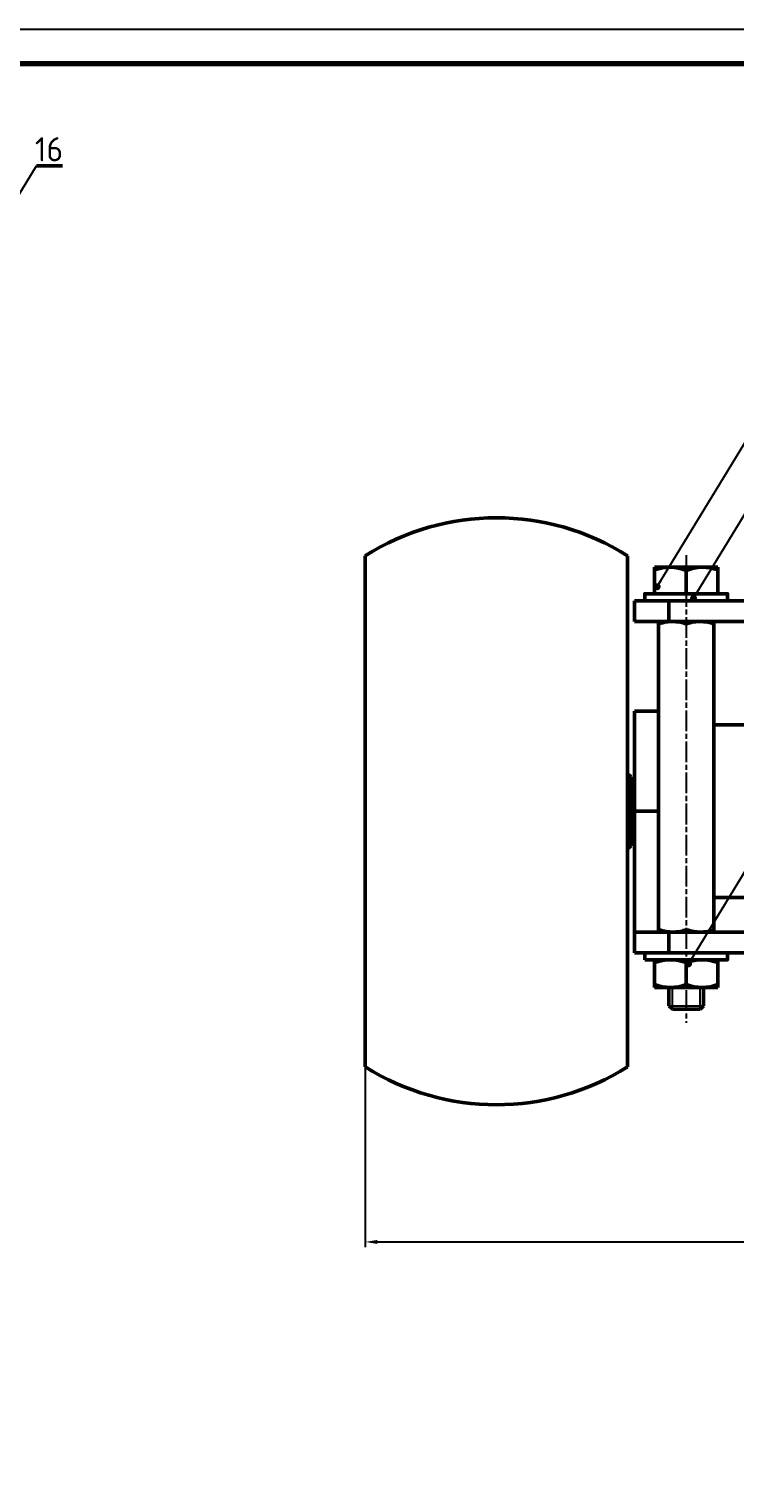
# Model space of a CAD drawing. Header units: millimetres. Extents: x -10 to 1179, y 16 to 857.
# Drawn here: x 568 to 772.6, y 436.1 to 856.6 of the extents above; entities that cross this region are included whole.
import ezdxf

# ---------------------------------------------------------------- set-up
doc = ezdxf.new("R2010")
doc.units = ezdxf.units.MM
doc.header["$LTSCALE"] = 0.25
doc.linetypes.add('ACAD_ISO08W100', pattern=[36, 24, -3, 6, -3])
for name, color, linetype, lineweight in [('Duong_dam', 1, 'Continuous', 50), ('Duong_manh', 5, 'Continuous', 25), ('Duong_tam', 110, 'ACAD_ISO08W100', 25), ('Khung_ten', 191, 'Continuous', 70)]:
    doc.layers.add(name, color=color, linetype=linetype, lineweight=lineweight)
doc.layers.add('Khung_bao', color=8, linetype='Continuous', lineweight=25, plot=False)
doc.styles.get("Standard").update_dxf_attribs({"font": 'tcvn+7284-2003i.ttf', "width": 0.76, "height": 3.5})
doc.styles.add('TCVN', font='tcvn+7284-2003i.ttf', dxfattribs={"height": 7})
doc.dimstyles.new('ISO-25-copy', dxfattribs={"dimtxt": 3.5, "dimasz": 3.5, "dimexe": 1.5, "dimexo": 0, "dimtad": 1, "dimtoh": 1, "dimtxsty": 'Standard', "dimcen": 5, "dimadec": 0, "dimazin": 0, "dimtfac": 1, "dimtmove": 0, "dimatfit": 3, "dimfxl": 1, "dimarcsym": 0})

# ---------------------------------------------------------------- blocks, each defined once
blk = doc.blocks.new('*D119')
at = {"layer": 'Defpoints', "color": 0, "transparency": 16777216}
for p in [(665.46, 556.08), (1101.46, 556.08), (1101.46, 505.36)]:
    blk.add_point(p, dxfattribs=at)
at = {"layer": 'Duong_manh', "color": 0, "linetype": 'Continuous', "lineweight": -2, "transparency": 16777216}
for p, q in [((665.46, 556.08), (665.46, 503.86)), ((1101.46, 556.08), (1101.46, 503.86)), ((668.96, 505.36), (1097.96, 505.36))]:
    blk.add_line(p, q, dxfattribs=at)
at = {"layer": 'Duong_manh', "color": 0, "transparency": 16777216}
for points in [[(668.96, 505.94), (668.96, 504.78), (665.46, 505.36)], [(1097.96, 505.94), (1097.96, 504.78), (1101.46, 505.36)]]:
    blk.add_solid(points, dxfattribs=at)
at = {"layer": 'Duong_manh', "color": 0, "transparency": 16777216, "insert": (870.6, 507.73), "char_height": 3.5, "attachment_point": 5}
blk.add_mtext('218', dxfattribs=at)
blk = doc.blocks.new('_Dot')
at = {"color": 0, "linetype": 'ByBlock', "lineweight": -2}
blk.add_line((-0.5, 0), (-1, 0), dxfattribs=at)
at = {"color": 0, "linetype": 'ByBlock', "const_width": 0.5}
blk.add_lwpolyline([(-0.25, 0, 1), (0.25, 0, 1)], format="xyb", close=True, dxfattribs=at)

msp = doc.modelspace()

# ---------------------------------------------------------------- linework, layer by layer
at = {"layer": 'Duong_dam'}
for p, q in [((577.723, 817.025), (570.171, 817.025)), ((665.455, 704.076), (665.455, 556.077)), ((741.455, 630.077), (741.455, 704.076)), ((749.29, 700.777), (767.623, 700.777)), ((749.29, 700.777), (749.29, 693.077)), ((758.457, 693.077), (758.457, 699.833)), ((767.623, 693.077), (767.623, 700.777)), ((767.623, 693.077), (749.29, 693.077)), ((743.455, 659.077), (750.455, 659.077)), ((789.455, 655.077), (766.455, 655.077)), ((741.455, 630.077), (741.455, 556.077)), ((743.455, 630.077), (750.455, 630.077)), ((789.455, 605.077), (766.455, 605.077)), ((743.455, 595.077), (847.97, 595.077)), ((748.387, 589.077), (747.637, 589.077)), ((748.387, 589.077), (768.523, 589.077)), ((768.523, 589.077), (769.27, 589.077)), ((767.621, 587.077), (749.287, 587.077)), ((749.287, 579.077), (749.287, 587.077)), ((758.454, 579.897), (758.454, 586.257)), ((767.621, 579.077), (767.621, 587.077)), ((749.287, 579.077), (767.621, 579.077)), ((753.43, 579.077), (753.43, 573.756)), ((763.478, 579.077), (763.478, 573.756)), ((754.442, 572.744), (753.43, 573.756)), ((762.466, 572.744), (754.442, 572.744)), ((763.478, 573.756), (762.466, 572.744))]:
    msp.add_line(p, q, dxfattribs=at)
at = {"layer": 'Duong_dam', "linetype": 'Continuous'}
for p, q in [((743.455, 685.077), (743.455, 691.077)), ((779.949, 691.077), (743.455, 691.077)), ((753.455, 685.077), (753.455, 691.077)), ((848.455, 685.077), (743.455, 685.077)), ((750.455, 595.791), (750.455, 684.362)), ((753.601, 685.077), (753.608, 685.073)), ((766.455, 595.791), (766.455, 684.362)), ((743.455, 589.077), (743.455, 659.077)), ((742.455, 640.077), (741.455, 641.077)), ((742.455, 640.077), (742.455, 620.077)), ((743.455, 637.077), (742.455, 637.077)), ((742.455, 623.077), (743.455, 623.077)), ((741.455, 619.077), (742.455, 620.077)), ((753.455, 595.077), (753.455, 589.077)), ((779.934, 589.077), (743.455, 589.077))]:
    msp.add_line(p, q, dxfattribs=at)
at = {"layer": 'Duong_dam'}
for points in [[(746.457, 691.077), (770.457, 691.077), (770.457, 693.077), (746.457, 693.077)], [(746.454, 587.077), (770.454, 587.077), (770.454, 589.077), (746.454, 589.077)]]:
    msp.add_lwpolyline(points, close=True, dxfattribs=at)
for centre, radius, start, end in [((703.455, 643.943), 71.134, 57.70988, 122.29012), ((753.693, 688.284), 12.493, 67.58788, 110.63913), ((763.22, 688.284), 12.493, 69.36087, 112.41212), ((753.871, 573.863), 13.214, 69.70545, 110.29455), ((763.037, 573.863), 13.214, 69.70545, 110.29455), ((753.871, 592.291), 13.214, 249.70545, 290.29455), ((763.037, 592.291), 13.214, 249.70545, 290.29455), ((703.455, 616.211), 71.134, 237.70988, 302.29012)]:
    msp.add_arc(centre, radius, start, end, dxfattribs=at)
at = {"layer": 'Duong_dam', "linetype": 'Continuous'}
for points, knots in [([(750.455, 684.362), (751.191, 684.586), (752.504, 684.984), (753.859, 685.048), (754.455, 685.077)], [0, 0, 0, 0, 0.5604507, 1, 1, 1, 1]), ([(750.455, 685.077), (750.455, 685.031), (750.455, 684.95), (750.455, 684.543), (750.455, 684.362)], [0, 0, 0, 0, 0.5570314, 1, 1, 1, 1]), ([(754.455, 685.077), (755.21, 685.031), (756.566, 684.95), (757.875, 684.543), (758.455, 684.362)], [0, 0, 0, 0, 0.55703136, 1, 1, 1, 1]), ([(758.455, 684.362), (759.191, 684.586), (760.504, 684.984), (761.859, 685.048), (762.455, 685.077)], [0, 0, 0, 0, 0.5604507, 1, 1, 1, 1]), ([(762.455, 685.077), (763.21, 685.031), (764.566, 684.95), (765.875, 684.543), (766.455, 684.362)], [0, 0, 0, 0, 0.5570314, 1, 1, 1, 1]), ([(766.455, 684.362), (766.455, 684.586), (766.455, 684.984), (766.455, 685.048), (766.455, 685.077)], [0, 0, 0, 0, 0.5604507, 1, 1, 1, 1]), ([(750.455, 595.791), (751.195, 595.567), (752.508, 595.169), (753.863, 595.105), (754.455, 595.077)], [0, 0, 0, 0, 0.563279, 1, 1, 1, 1]), ([(750.455, 595.077), (750.455, 595.122), (750.455, 595.204), (750.455, 595.61), (750.455, 595.791)], [0, 0, 0, 0, 0.5541914, 1, 1, 1, 1]), ([(754.455, 595.077), (755.206, 595.122), (756.562, 595.204), (757.871, 595.61), (758.455, 595.791)], [0, 0, 0, 0, 0.5541914, 1, 1, 1, 1]), ([(758.455, 595.791), (759.195, 595.567), (760.508, 595.169), (761.863, 595.105), (762.455, 595.077)], [0, 0, 0, 0, 0.56327899, 1, 1, 1, 1]), ([(762.455, 595.077), (763.207, 595.122), (764.562, 595.204), (765.872, 595.61), (766.455, 595.791)], [0, 0, 0, 0, 0.5545794, 1, 1, 1, 1]), ([(766.455, 595.791), (766.455, 595.567), (766.455, 595.17), (766.455, 595.105), (766.455, 595.077)], [0, 0, 0, 0, 0.562893, 1, 1, 1, 1])]:
    msp.add_open_spline(points, degree=3, knots=knots, dxfattribs=at)
at = {"layer": 'Duong_manh'}
for p, q in [((754.442, 572.744), (754.442, 579.077)), ((762.466, 572.744), (762.466, 579.077)), ((753.43, 573.756), (763.478, 573.756)), ((762.466, 572.744), (762.466, 573.756))]:
    msp.add_line(p, q, dxfattribs=at)
for points in [[(427.51, 583.055), (475.064, 661.046), (503.015, 706.888), (534.137, 757.928), (570.171, 817.025)], [(749.784, 694.695), (797.338, 772.685), (824.374, 817.025)], [(758.881, 585.474), (806.435, 663.465), (834.386, 709.306), (899.992, 816.903)], [(760.312, 691.337), (807.866, 769.328), (834.902, 813.668), (836.949, 817.025)]]:
    msp.add_lwpolyline(points, dxfattribs=at)
at = {"layer": 'Duong_tam'}
msp.add_line((758.457, 704.295), (758.453, 568.863), dxfattribs=at)
at = {"layer": 'Khung_bao'}
msp.add_lwpolyline([(-9.914, 15.638), (-9.914, 856.638), (1179.086, 856.638), (1179.086, 15.638), (-9.914, 15.638)], close=True, dxfattribs=at)
at = {"layer": 'Khung_ten'}
msp.add_lwpolyline([(1169.086, 107.536), (1169.086, 25.638), (10.086, 25.638), (10.086, 846.638), (1169.086, 846.638), (1169.086, 107.536)], dxfattribs=at)

# ---------------------------------------------------------------- block references
at = {"layer": 'Duong_manh', "xscale": 2, "yscale": 2, "zscale": 2, "rotation": 238.6277167583263}
for p in [(750.044, 695.121), (760.573, 691.764), (759.141, 585.901)]:
    msp.add_blockref('_Dot', p, dxfattribs=at)

# ---------------------------------------------------------------- texts
at = {"layer": 'Duong_manh', "insert": (573.81, 821.823), "char_height": 7, "width": 3.58347, "attachment_point": 5, "style": 'TCVN'}
msp.add_mtext('{\\fTCVN 7284|b0|i0|c0|p34;16}', dxfattribs=at)

# ---------------------------------------------------------------- dimensions: what is measured, and where the dimension line sits
at = {"layer": 'Duong_manh'}
dim = msp.add_linear_dim(base=(1101.455, 505.36), p1=(665.455, 556.077), p2=(1101.455, 556.077), dimstyle='ISO-25-copy', override={"dimlfac": 0.5, "dimarcsym": 1}, dxfattribs=at)
dim.commit()
dim.dimension.update_dxf_attribs({"geometry": '*D119', "text_midpoint": (870.604, 505.36), "dimtype": 160})

doc.saveas('drawing.dxf')
